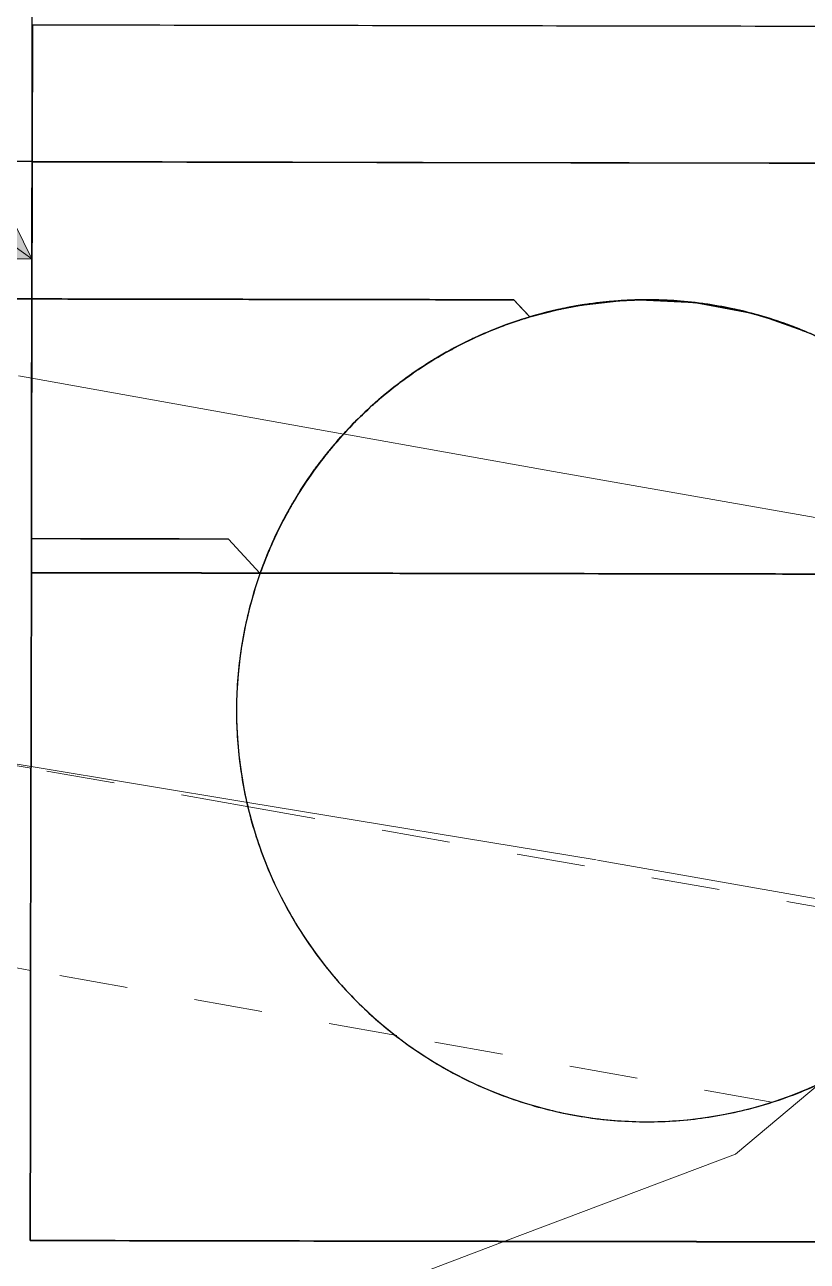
# Model space of a CAD drawing. Header units: metres. Extents: x -1147 to -802, y 5 to 567.
# Drawn here: x -1000.964 to -999.821, y 507.66 to 509.466 of the extents above; entities that cross this region are included whole.
import ezdxf

# ---------------------------------------------------------------- set-up
doc = ezdxf.new("R2010")
doc.units = ezdxf.units.M
doc.linetypes.add('IMPORT-BDYS-Boundary _3_', pattern=[0.01, 0.009, -0.001])
doc.linetypes.add('IMPORT-FURN-Fence _3_', pattern=[0.005, 0.004167, -0.0008333])
for name, color, linetype, lineweight in [('A-DETL', 7, 'Continuous', 13), ('A-DETL-GENF', 7, 'Continuous', 9), ('A-GENM', 7, 'Continuous', 35)]:
    doc.layers.add(name, color=color, linetype=linetype, lineweight=lineweight)

# ---------------------------------------------------------------- blocks, each defined once
blk = doc.blocks.new('T2DPAA-T2D-PWA-SU-M2D-000002_dwg-40815123-DRG-2873010 - GENERAL ARRANGEMENT PLAN')
at = {"color": 254, "lineweight": 18, "true_color": 0xe1e1e1}
for p, q in [((-194.3142, 1040.5827), (-194.3126, 1040.5631)), ((-194.8625, 1040.4392), (-194.8605, 1040.4185)), ((-195.3528, 1039.5716), (-195.6264, 1039.9546))]:
    blk.add_line(p, q, dxfattribs=at)
at = {"color": 254, "lineweight": 18, "true_color": 0xeaeaea}
for p, q in [((-194.3126, 1040.5631), (-194.2741, 1040.1015)), ((-194.8605, 1040.4185), (-194.8298, 1040.099)), ((-194.8298, 1040.099), (-194.7804, 1039.5854)), ((-194.274, 1040.1003), (-194.2483, 1039.7917)), ((-194.2483, 1039.7917), (-194.1882, 1039.0933)), ((-194.7803, 1039.5836), (-194.7296, 1038.9975)), ((-195.1434, 1039.2785), (-195.3528, 1039.5716)), ((-195.0112, 1039.1859), (-195.1434, 1039.2785))]:
    blk.add_line(p, q, dxfattribs=at)
at = {"color": 254, "linetype": 'IMPORT-FURN-Fence _3_', "lineweight": 18, "true_color": 0xe1e1e1}
blk.add_line((-195.1484, 1040.3426), (-195.1502, 1040.3634), dxfattribs=at)
at = {"color": 254, "linetype": 'IMPORT-FURN-Fence _3_', "lineweight": 18, "true_color": 0xeaeaea}
for p, q in [((-195.1029, 1039.8014), (-195.1484, 1040.3426)), ((-195.0563, 1039.2466), (-195.1029, 1039.8014)), ((-194.9577, 1038.0744), (-195.0563, 1039.2466))]:
    blk.add_line(p, q, dxfattribs=at)
blk = doc.blocks.new('T2DPAA-T2D-PWA-SU-M2D-000001_dwg-40815111-DRG-2873010 - GENERAL ARRANGEMENT PLAN')
at = {"color": 254, "linetype": 'IMPORT-BDYS-Boundary _3_', "lineweight": 18, "true_color": 0xe1e1e1}
blk.add_line((-116.664, 1136.9969), (-116.6658, 1137.0176), dxfattribs=at)
at = {"color": 254, "linetype": 'IMPORT-BDYS-Boundary _3_', "lineweight": 18, "true_color": 0xeaeaea}
for p, q in [((-116.6365, 1136.6748), (-116.664, 1136.9969)), ((-116.5429, 1135.5811), (-116.6365, 1136.6748))]:
    blk.add_line(p, q, dxfattribs=at)
blk = doc.blocks.new('T2DPAA-T2D-PWA-SU-M2D-000100_Survey_rvt-1-DRG-2873010 - GENERAL ARRANGEMENT PLAN')
at = {"color": 254, "lineweight": 18, "true_color": 0xe1e1e1, "rotation": 75.11694444444437}
for name, p in [('T2DPAA-T2D-PWA-SU-M2D-000002_dwg-40815123-DRG-2873010 - GENERAL ARRANGEMENT PLAN', (-45.8213, 429.4778)), ('T2DPAA-T2D-PWA-SU-M2D-000001_dwg-40815111-DRG-2873010 - GENERAL ARRANGEMENT PLAN', (27.4325, 329.0961))]:
    blk.add_blockref(name, p, dxfattribs=at)
blk = doc.blocks.new('T2DPAA-T2D-C3S-RW-M2D-100010_dwg-40802999-DRG-2873010 - GENERAL ARRANGEMENT PLAN')
at = {"color": 254, "lineweight": 25, "true_color": 0xd5d5d5}
blk.add_line((25.3999, -635.7578), (25.3817, -635.689), dxfattribs=at)
at = {"color": 254, "lineweight": 25, "true_color": 0xe1e1e1}
for p, q in [((25.5454, -636.3094), (25.3999, -635.7578)), ((25.9616, -637.8867), (25.5459, -636.3113))]:
    blk.add_line(p, q, dxfattribs=at)
blk = doc.blocks.new('T2DPAA-T2D-PWC-RW-M2D-100010_RoadDesign_rvt-1-DRG-2873010 - GENERAL ARRANGEMENT PLAN')
at = {"color": 254, "lineweight": 18, "true_color": 0xe3e3e3, "rotation": 75.11694444444437}
blk.add_blockref('T2DPAA-T2D-C3S-RW-M2D-100010_dwg-40802999-DRG-2873010 - GENERAL ARRANGEMENT PLAN', (-1722.337, 648.0105), dxfattribs=at)
blk = doc.blocks.new('CappingBeam_RS39A_CB04 - CappingBeam_RS39A_CB04-57951987-DRG-2873010 - GENERAL ARRANGEMENT PLAN')
at = {"layer": 'A-GENM', "color": 9, "lineweight": 25, "true_color": 0xbebebe}
for p, q in [((109.2965, -4.7613), (109.4872, -4.711)), ((109.1058, -4.8116), (109.2938, -4.762)), ((109.2938, -4.762), (109.2965, -4.7613)), ((108.9151, -4.8619), (109.1058, -4.8116)), ((108.7244, -4.9123), (108.9151, -4.8619)), ((108.5337, -4.9626), (108.7137, -4.9151)), ((108.7137, -4.9151), (108.7244, -4.9123)), ((108.343, -5.0129), (108.5337, -4.9626)), ((108.1523, -5.0632), (108.343, -5.0129)), ((107.9616, -5.1135), (108.1523, -5.0632)), ((107.7709, -5.1638), (107.9616, -5.1135))]:
    blk.add_line(p, q, dxfattribs=at)
at = {"layer": 'A-GENM', "color": 253, "lineweight": 25, "true_color": 0xa3a3a3}
for p, q in [((109.2938, -4.762), (109.1058, -4.8116)), ((109.1058, -4.8116), (108.9151, -4.8619)), ((108.9151, -4.8619), (108.7244, -4.9123)), ((108.7244, -4.9123), (108.7137, -4.9151))]:
    blk.add_line(p, q, dxfattribs=at)
at = {"layer": 'A-GENM', "color": 253, "lineweight": 25, "true_color": 0xa3a3a3, "flags": 128}
for points in [[(109.4872, -4.711), (109.2965, -4.7613), (109.2938, -4.762)], [(108.7137, -4.9151), (108.5337, -4.9626), (108.343, -5.0129), (108.1523, -5.0632), (107.9616, -5.1135), (107.7709, -5.1638)]]:
    blk.add_lwpolyline(points, dxfattribs=at)
at = {"layer": 'A-GENM', "color": 9, "lineweight": 25, "true_color": 0xbebebe}
for points in [[(109.4872, -4.711), (109.5435, -4.9245), (109.6562, -5.3515), (109.7689, -5.7786), (109.8253, -5.9921)], [(108.1091, -6.4454), (108.0528, -6.2318), (107.94, -5.8047), (107.8273, -5.3774), (107.7709, -5.1638)]]:
    blk.add_open_spline(points, degree=3, dxfattribs=at)
at = {"layer": 'A-GENM', "color": 253, "lineweight": 25, "true_color": 0xa3a3a3}
for points, knots in [([(109.4872, -4.711), (109.5435, -4.9245), (109.6562, -5.3515), (109.8816, -6.2056), (110.1633, -7.2733), (110.5014, -8.5546), (110.8394, -9.8358), (111.1775, -11.1169), (111.4334, -12.0866), (111.5765, -12.6293), (111.6071, -12.7449)], [0, 0, 0, 0, 0.0208333, 0.0416667, 0.0833333, 0.125, 0.1666667, 0.2083333, 0.25, 0.2612826, 0.2612826, 0.2612826, 0.2612826]), ([(107.7709, -5.1638), (107.8273, -5.3774), (107.94, -5.8047), (108.1655, -6.659), (108.4472, -7.7269), (108.7853, -9.0083), (109.1235, -10.2897), (109.4616, -11.5712), (109.7176, -12.5416), (109.861, -13.0848), (109.8916, -13.2008)], [0, 0, 0, 0, 0.0208333, 0.0416667, 0.0833333, 0.125, 0.1666667, 0.2083333, 0.25, 0.2613203, 0.2613203, 0.2613203, 0.2613203])]:
    blk.add_open_spline(points, degree=3, knots=knots, dxfattribs=at)
blk = doc.blocks.new('Foundations-Piles - Px-1200-66435318-DRG-2873010 - GENERAL ARRANGEMENT PLAN')
at = {"layer": 'A-GENM', "color": 9, "lineweight": 25, "true_color": 0xbebebe}
for start, end in [(85.2757, 106.3523), (90, 98.1818), (85.2757, 90), (82.2271, 85.2606), (81.8182, 85.2606), (98.1818, 106.3523), (81.8182, 82.2271), (73.6364, 81.8182), (74.0835, 81.6247), (106.3636, 180), (106.3636, 114.5455), (73.6364, 74.0488), (65.4545, 73.6364), (65.9333, 73.4122), (114.5455, 122.7273), (65.4545, 65.9333), (57.2727, 65.4545), (57.7772, 65.2006), (57.2727, 57.7772), (122.7273, 130.9091), (49.0909, 57.2727), (49.6158, 56.9899), (130.9091, 139.0909), (49.0909, 49.6158), (48.7801, 49.0909), (40.9091, 49.0909), (41.4497, 48.6819), (40.9091, 41.4497), (139.0909, 147.2727), (40.5712, 40.9091), (32.7273, 40.9091), (33.2791, 40.5712), (32.7273, 33.2791), (147.2727, 155.4545), (32.3636, 32.7273), (24.5455, 32.7273), (27.3446, 32.3636), (25.0023, 27.3446), (155.4545, 163.6364), (16.3636, 24.5455), (18.8653, 24.1419), (16.7825, 18.8653), (163.6364, 171.8182), (8.1818, 16.3636), (8.4112, 16.1553), (171.8182, 180), (0, 8.1818), (0.1834, 8.0849), (180, 261.0336), (180, 188.1818), (351.8182, 0), (357.586, 0), (352.1969, 357.586), (188.1818, 196.3636), (343.6364, 351.8182), (349.0343, 351.8182), (344.2095, 349.0343), (196.3636, 204.5455), (335.4545, 343.6364), (340.8144, 343.6364), (343.6996, 344.2095), (336.2213, 340.7621), (204.5455, 212.7273), (327.2727, 335.4545), (332.702, 335.3634), (335.4871, 336.2213), (328.232, 332.702), (212.7273, 220.9091), (319.0909, 327.2727), (327.3161, 328.232), (324.6378, 327.1539), (320.2414, 324.6378), (220.9091, 229.0909), (310.9091, 319.0909), (316.5993, 318.9453), (319.1452, 320.2414), (312.2493, 316.5993), (310.9743, 312.2493), (229.0909, 237.2727), (304.287, 310.9091), (304.287, 308.5762), (308.5762, 310.7377), (237.2727, 245.4545), (294.5455, 302.7273), (302.7273, 304.287), (302.8036, 304.2553), (296.2588, 300.437), (300.563, 302.5309), (294.633, 296.2588), (245.4545, 253.6364), (286.3636, 294.5455), (288.2593, 292.5566), (292.5566, 294.325), (253.6364, 261.8182), (278.1818, 286.3636), (284.5551, 286.12), (286.4625, 288.2593), (261.0336, 261.8182), (262.0002, 264.2124), (262.0002, 270), (270, 278.1818), (276.7535, 278.1818), (278.1818, 280.1511), (280.1511, 284.5551), (264.2124, 268.889), (268.889, 270), (270, 272.219), (272.219, 276.7535)]:
    blk.add_arc((0, 0), 0.6, start, end, dxfattribs=at)
at = {"layer": 'A-GENM', "color": 254, "lineweight": 25, "true_color": 0xd1d1d1}
for start, end in [(24.2746, 25.0023), (16.3636, 16.7367), (8.1818, 8.4112), (286.12, 286.3636)]:
    blk.add_arc((0, 0), 0.6, start, end, dxfattribs=at)
blk = doc.blocks.new('StitchPour_RS39A_05 - StitchPour_RS39A_05-60503718-DRG-2873010 - GENERAL ARRANGEMENT PLAN')
at = {"layer": 'A-GENM', "color": 253, "lineweight": 25, "true_color": 0xa3a3a3}
for p, q in [((109.2213, -4.7811), (109.2938, -4.762)), ((109.1488, -4.8003), (109.2213, -4.7811)), ((109.0763, -4.8194), (109.1488, -4.8003)), ((109.0038, -4.8386), (109.0763, -4.8194)), ((108.9312, -4.8577), (109.0038, -4.8386)), ((108.8587, -4.8768), (108.9312, -4.8577)), ((108.7862, -4.896), (108.8587, -4.8768)), ((108.7137, -4.9151), (108.7862, -4.896))]:
    blk.add_line(p, q, dxfattribs=at)
at = {"layer": 'A-GENM', "color": 253, "lineweight": 25, "true_color": 0xa3a3a3, "flags": 128}
blk.add_lwpolyline([(109.2938, -4.762), (109.2213, -4.7811), (109.1488, -4.8003), (109.0763, -4.8194), (109.0038, -4.8386), (108.9312, -4.8577), (108.8587, -4.8768), (108.7862, -4.896), (108.7137, -4.9151)], dxfattribs=at)
at = {"layer": 'A-GENM', "color": 253, "lineweight": 25, "true_color": 0xa3a3a3}
blk.add_open_spline([(109.2938, -4.762), (109.2962, -4.7709), (109.2985, -4.7797), (109.3008, -4.7886)], degree=3, dxfattribs=at)
for points, knots in [([(109.2938, -4.762), (109.3502, -4.9756), (109.4629, -5.4027), (109.6883, -6.2568), (109.97, -7.3246), (110.3081, -8.6059), (110.6461, -9.8872), (110.9842, -11.1684), (111.2401, -12.1381), (111.3833, -12.6808), (111.4138, -12.7963)], [0, 0, 0, 0, 0.0208333, 0.0416667, 0.0833333, 0.125, 0.1666667, 0.2083333, 0.25, 0.2612735, 0.2612735, 0.2612735, 0.2612735]), ([(110.8339, -12.9504), (110.8034, -12.8347), (110.6038, -12.0783), (110.3197, -11.0016), (109.9816, -9.7203), (109.728, -8.7592), (109.4744, -7.7982), (109.2209, -6.8372), (108.9673, -5.8762), (108.7982, -5.2355), (108.7137, -4.9151)], [0.7387138, 0.7387138, 0.7387138, 0.7387138, 0.75, 0.8125, 0.84375, 0.875, 0.90625, 0.9375, 0.96875, 1, 1, 1, 1])]:
    blk.add_open_spline(points, degree=3, knots=knots, dxfattribs=at)
at = {"layer": 'A-GENM', "color": 9, "lineweight": 25, "true_color": 0xbebebe}
blk.add_open_spline([(109.3008, -4.7886), (109.3548, -4.9933), (109.4652, -5.4115), (109.5756, -5.8298), (109.6319, -6.0433)], degree=3, knots=[0.00086432, 0.00086432, 0.00086432, 0.00086432, 0.02083333, 0.04166667, 0.04166667, 0.04166667, 0.04166667], dxfattribs=at)
blk.add_open_spline([(108.7137, -4.9151), (108.77, -5.1287), (108.8827, -5.5558), (108.9955, -5.983), (109.0518, -6.1965)], degree=3, dxfattribs=at)
blk = doc.blocks.new('T2DPAA-T2D-C3S-RS-M3D-100334_rvt-1-DRG-2873010 - GENERAL ARRANGEMENT PLAN')
at = {"layer": 'A-GENM', "color": 253, "lineweight": 25, "true_color": 0xa3a3a3}
blk.add_line((-1101.3834, 509.4657), (-1101.3831, 509.6255), dxfattribs=at)
at = {"layer": 'A-GENM', "color": 9, "lineweight": 25, "true_color": 0xbebebe}
for p, q in [((-1101.3838, 509.2657), (-1101.3834, 509.4657)), ((-1101.3834, 509.4657), (-1101.3835, 509.3962)), ((-1101.3841, 509.0654), (-1101.3838, 509.2657)), ((-1101.3838, 509.2657), (-1101.3838, 509.228)), ((-1101.3838, 509.228), (-1101.3841, 509.0654)), ((-1101.3842, 508.9954), (-1101.3841, 509.0654)), ((-1101.3841, 509.0654), (-1101.3842, 508.9954)), ((-1101.3841, 509.0654), (-1100.68, 509.0641)), ((-1100.68, 509.0641), (-1100.6684, 509.0516)), ((-1100.6684, 509.0516), (-1100.68, 509.0641)), ((-1100.6684, 509.0516), (-1100.68, 509.0641)), ((-1100.68, 509.0641), (-1100.6684, 509.0516)), ((-1100.68, 509.0641), (-1100.6567, 509.0391)), ((-1100.68, 509.0641), (-1100.6684, 509.0516)), ((-1100.6684, 509.0516), (-1100.6567, 509.0391)), ((-1100.6567, 509.0391), (-1100.6684, 509.0516)), ((-1100.6567, 509.0391), (-1100.6684, 509.0516)), ((-1100.6684, 509.0516), (-1100.6567, 509.0391)), ((-1100.6684, 509.0516), (-1100.6567, 509.0391)), ((-1100.6567, 509.0391), (-1100.6145, 509.05)), ((-1100.6145, 509.05), (-1100.5817, 509.0563)), ((-1100.5817, 509.0563), (-1100.5773, 509.057)), ((-1100.5773, 509.057), (-1100.5268, 509.0627)), ((-1100.5268, 509.0627), (-1100.5041, 509.0638)), ((-1100.4962, 509.064), (-1100.4149, 509.06)), ((-1100.4149, 509.06), (-1100.3349, 509.045)), ((-1100.3313, 509.0441), (-1100.3068, 509.037)), ((-1100.3068, 509.037), (-1100.2576, 509.0193)), ((-1100.2576, 509.0193), (-1100.2538, 509.0177)), ((-1101.3844, 508.9254), (-1101.3842, 508.9954)), ((-1101.3842, 508.9954), (-1101.3844, 508.9254)), ((-1101.3845, 508.8554), (-1101.3844, 508.9254)), ((-1101.3844, 508.9254), (-1101.3845, 508.8554)), ((-1101.3846, 508.7854), (-1101.3845, 508.8554)), ((-1101.3845, 508.8554), (-1101.3846, 508.7854)), ((-1101.3847, 508.7154), (-1101.3846, 508.7854)), ((-1101.3846, 508.7854), (-1101.3847, 508.7154)), ((-1101.3128, 508.7152), (-1101.3847, 508.7154)), ((-1101.3847, 508.7154), (-1101.3128, 508.7152)), ((-1101.2408, 508.7151), (-1101.3128, 508.7152)), ((-1101.3128, 508.7152), (-1101.2408, 508.7151)), ((-1101.1689, 508.715), (-1101.2408, 508.7151)), ((-1101.2408, 508.7151), (-1101.1689, 508.715)), ((-1101.097, 508.7149), (-1101.1689, 508.715)), ((-1101.1689, 508.715), (-1101.097, 508.7149)), ((-1101.0738, 508.6898), (-1101.097, 508.7149)), ((-1101.097, 508.7149), (-1101.0738, 508.6898)), ((-1101.0511, 508.6651), (-1101.0738, 508.6898)), ((-1101.0738, 508.6898), (-1101.0511, 508.6651))]:
    blk.add_line(p, q, dxfattribs=at)
at = {"layer": 'A-GENM', "color": 9, "lineweight": 25, "true_color": 0xbebebe, "flags": 128}
blk.add_lwpolyline([(-1101.3835, 509.3941), (-1101.3835, 509.3905), (-1101.3838, 509.2657)], dxfattribs=at)
at = {"layer": 'A-GENM', "color": 9, "lineweight": 25, "true_color": 0xbebebe}
for points in [[(-1101.3841, 509.0654), (-1101.4256, 509.0655), (-1101.4671, 509.0655), (-1101.5086, 509.0656)], [(-1101.3841, 509.0654), (-1101.3606, 509.0653), (-1101.3372, 509.0653), (-1101.3137, 509.0653)], [(-1101.3841, 509.0654), (-1101.3606, 509.0653), (-1101.3372, 509.0653), (-1101.3137, 509.0653)], [(-1101.3841, 509.0654), (-1101.3606, 509.0653), (-1101.3372, 509.0653), (-1101.3137, 509.0653)], [(-1101.3137, 509.0653), (-1101.2902, 509.0652), (-1101.2668, 509.0652), (-1101.2433, 509.0651)], [(-1101.3137, 509.0653), (-1101.2902, 509.0652), (-1101.2668, 509.0652), (-1101.2433, 509.0651)], [(-1101.3137, 509.0653), (-1101.2902, 509.0652), (-1101.2668, 509.0652), (-1101.2433, 509.0651)], [(-1101.2433, 509.0651), (-1101.2198, 509.0651), (-1101.1964, 509.065), (-1101.1729, 509.065)], [(-1101.2433, 509.0651), (-1101.2198, 509.0651), (-1101.1964, 509.065), (-1101.1729, 509.065)], [(-1101.2433, 509.0651), (-1101.2198, 509.0651), (-1101.1964, 509.065), (-1101.1729, 509.065)], [(-1101.1729, 509.065), (-1101.1494, 509.065), (-1101.1259, 509.0649), (-1101.1025, 509.0649)], [(-1101.1729, 509.065), (-1101.1494, 509.065), (-1101.1259, 509.0649), (-1101.1025, 509.0649)], [(-1101.1729, 509.065), (-1101.1494, 509.065), (-1101.1259, 509.0649), (-1101.1025, 509.0649)], [(-1101.1025, 509.0649), (-1101.079, 509.0648), (-1101.0555, 509.0648), (-1101.0321, 509.0648)], [(-1101.1025, 509.0649), (-1101.079, 509.0648), (-1101.0555, 509.0648), (-1101.0321, 509.0648)], [(-1101.1025, 509.0649), (-1101.079, 509.0648), (-1101.0555, 509.0648), (-1101.0321, 509.0648)], [(-1101.0321, 509.0648), (-1101.0086, 509.0647), (-1100.9851, 509.0647), (-1100.9617, 509.0646)], [(-1101.0321, 509.0648), (-1101.0086, 509.0647), (-1100.9851, 509.0647), (-1100.9617, 509.0646)], [(-1101.0321, 509.0648), (-1101.0086, 509.0647), (-1100.9851, 509.0647), (-1100.9617, 509.0646)], [(-1100.9617, 509.0646), (-1100.9382, 509.0646), (-1100.9147, 509.0645), (-1100.8912, 509.0645)], [(-1100.9617, 509.0646), (-1100.9382, 509.0646), (-1100.9147, 509.0645), (-1100.8912, 509.0645)], [(-1100.9617, 509.0646), (-1100.9382, 509.0646), (-1100.9147, 509.0645), (-1100.8912, 509.0645)], [(-1100.8912, 509.0645), (-1100.8678, 509.0645), (-1100.8443, 509.0644), (-1100.8208, 509.0644)], [(-1100.8912, 509.0645), (-1100.8678, 509.0645), (-1100.8443, 509.0644), (-1100.8208, 509.0644)], [(-1100.8912, 509.0645), (-1100.8678, 509.0645), (-1100.8443, 509.0644), (-1100.8208, 509.0644)], [(-1100.8208, 509.0644), (-1100.7974, 509.0643), (-1100.7739, 509.0643), (-1100.7504, 509.0642)], [(-1100.8208, 509.0644), (-1100.7974, 509.0643), (-1100.7739, 509.0643), (-1100.7504, 509.0642)], [(-1100.8208, 509.0644), (-1100.7974, 509.0643), (-1100.7739, 509.0643), (-1100.7504, 509.0642)], [(-1100.7504, 509.0642), (-1100.727, 509.0642), (-1100.7035, 509.0642), (-1100.68, 509.0641)], [(-1100.7504, 509.0642), (-1100.727, 509.0642), (-1100.7035, 509.0642), (-1100.68, 509.0641)], [(-1100.7504, 509.0642), (-1100.727, 509.0642), (-1100.7035, 509.0642), (-1100.68, 509.0641)], [(-1100.6567, 509.0391), (-1100.6427, 509.0433), (-1100.6286, 509.0469), (-1100.6143, 509.0501)], [(-1100.6567, 509.0391), (-1100.6436, 509.043), (-1100.6303, 509.0465), (-1100.6169, 509.0495)], [(-1100.6169, 509.0495), (-1100.6081, 509.0515), (-1100.5994, 509.0532), (-1100.5906, 509.0548)], [(-1100.6143, 509.0501), (-1100.6068, 509.0517), (-1100.5993, 509.0532), (-1100.5918, 509.0546)], [(-1100.5918, 509.0546), (-1100.5885, 509.0552), (-1100.5852, 509.0557), (-1100.582, 509.0563)], [(-1100.5906, 509.0548), (-1100.5881, 509.0552), (-1100.5856, 509.0557), (-1100.5831, 509.0561)], [(-1100.5831, 509.0561), (-1100.5812, 509.0564), (-1100.5792, 509.0567), (-1100.5773, 509.057)], [(-1100.5816, 509.0563), (-1100.58, 509.0566), (-1100.5784, 509.0568), (-1100.5768, 509.0571)], [(-1100.5768, 509.0571), (-1100.5767, 509.0571), (-1100.5765, 509.0571), (-1100.5764, 509.0572)], [(-1100.5764, 509.0572), (-1100.5628, 509.0592), (-1100.5491, 509.0609), (-1100.5354, 509.062)], [(-1100.5753, 509.0573), (-1100.5739, 509.0575), (-1100.5725, 509.0577), (-1100.5711, 509.0579)], [(-1100.5711, 509.0579), (-1100.5566, 509.06), (-1100.5421, 509.0616), (-1100.5275, 509.0626)], [(-1100.5354, 509.062), (-1100.5254, 509.0629), (-1100.5153, 509.0635), (-1100.5053, 509.0638)], [(-1100.5275, 509.0626), (-1100.5206, 509.0631), (-1100.5136, 509.0635), (-1100.5067, 509.0637)], [(-1100.5067, 509.0637), (-1100.5058, 509.0638), (-1100.5049, 509.0638), (-1100.5039, 509.0638)], [(-1100.5046, 509.0638), (-1100.5038, 509.0638), (-1100.503, 509.0639), (-1100.5022, 509.0639)], [(-1100.5012, 509.0639), (-1100.5002, 509.0639), (-1100.4992, 509.064), (-1100.4982, 509.064)], [(-1100.4979, 509.064), (-1100.4972, 509.064), (-1100.4964, 509.064), (-1100.4956, 509.064)], [(-1100.4959, 509.064), (-1100.4947, 509.0641), (-1100.4935, 509.0641), (-1100.4923, 509.0641)], [(-1100.4943, 509.0641), (-1100.4805, 509.0643), (-1100.4668, 509.064), (-1100.453, 509.0633)], [(-1100.4923, 509.0641), (-1100.4894, 509.0641), (-1100.4865, 509.0641), (-1100.4837, 509.0641)], [(-1100.4837, 509.0641), (-1100.469, 509.0641), (-1100.4544, 509.0635), (-1100.4398, 509.0624)], [(-1100.453, 509.0633), (-1100.4412, 509.0626), (-1100.4293, 509.0616), (-1100.4175, 509.0603)], [(-1100.4398, 509.0624), (-1100.4336, 509.0619), (-1100.4273, 509.0614), (-1100.4211, 509.0607)], [(-1100.421, 509.0607), (-1100.4174, 509.0603), (-1100.4137, 509.0599), (-1100.41, 509.0594)], [(-1100.4173, 509.0603), (-1100.4163, 509.0602), (-1100.4152, 509.06), (-1100.4142, 509.0599)], [(-1100.412, 509.0596), (-1100.3983, 509.058), (-1100.3847, 509.0558), (-1100.3713, 509.0532)], [(-1100.4096, 509.0593), (-1100.4051, 509.0588), (-1100.4007, 509.0582), (-1100.3962, 509.0575)], [(-1100.3962, 509.0575), (-1100.3818, 509.0553), (-1100.3674, 509.0526), (-1100.3531, 509.0494)], [(-1100.3713, 509.0532), (-1100.36, 509.051), (-1100.3489, 509.0486), (-1100.3378, 509.0458)], [(-1100.3531, 509.0494), (-1100.3495, 509.0486), (-1100.3459, 509.0477), (-1100.3423, 509.0469)], [(-1100.6745, 509.0335), (-1100.6823, 509.0309), (-1100.6901, 509.0281), (-1100.6978, 509.0252)], [(-1100.6978, 509.0252), (-1100.6901, 509.0281), (-1100.6823, 509.0309), (-1100.6745, 509.0335)], [(-1100.6714, 509.0345), (-1100.6725, 509.0342), (-1100.6735, 509.0338), (-1100.6745, 509.0335)], [(-1100.6745, 509.0335), (-1100.6735, 509.0338), (-1100.6725, 509.0342), (-1100.6714, 509.0345)], [(-1100.6671, 509.0359), (-1100.6682, 509.0355), (-1100.6694, 509.0352), (-1100.6706, 509.0348)], [(-1100.6706, 509.0348), (-1100.6694, 509.0352), (-1100.6682, 509.0355), (-1100.6671, 509.0359)], [(-1100.6567, 509.0391), (-1100.6596, 509.0382), (-1100.6625, 509.0373), (-1100.6654, 509.0364)], [(-1100.6654, 509.0364), (-1100.6625, 509.0373), (-1100.6596, 509.0382), (-1100.6567, 509.0391)], [(-1100.3401, 509.0463), (-1100.3389, 509.046), (-1100.3377, 509.0457), (-1100.3366, 509.0454)], [(-1100.3378, 509.0458), (-1100.3364, 509.0454), (-1100.335, 509.045), (-1100.3336, 509.0447)], [(-1100.3366, 509.0454), (-1100.334, 509.0448), (-1100.3314, 509.0441), (-1100.3288, 509.0434)], [(-1100.3336, 509.0447), (-1100.3328, 509.0445), (-1100.3319, 509.0442), (-1100.3311, 509.044)], [(-1100.3311, 509.044), (-1100.3173, 509.0404), (-1100.3037, 509.0362), (-1100.2903, 509.0316)], [(-1100.3288, 509.0434), (-1100.3278, 509.0431), (-1100.3268, 509.0428), (-1100.3258, 509.0426)], [(-1100.3258, 509.0426), (-1100.3207, 509.0412), (-1100.3157, 509.0397), (-1100.3107, 509.0382)], [(-1100.3107, 509.0382), (-1100.2967, 509.034), (-1100.2829, 509.0292), (-1100.2692, 509.0239)], [(-1100.2903, 509.0316), (-1100.2808, 509.0283), (-1100.2715, 509.0249), (-1100.2622, 509.0212)], [(-1100.6978, 509.0252), (-1100.7113, 509.0201), (-1100.7247, 509.0144), (-1100.7378, 509.0083)], [(-1100.7378, 509.0084), (-1100.7247, 509.0144), (-1100.7113, 509.0201), (-1100.6978, 509.0252)], [(-1100.2692, 509.0239), (-1100.2666, 509.0229), (-1100.2639, 509.0218), (-1100.2612, 509.0208)], [(-1100.2622, 509.0212), (-1100.2599, 509.0202), (-1100.2576, 509.0193), (-1100.2553, 509.0184)], [(-1100.2612, 509.0208), (-1100.2592, 509.0199), (-1100.2572, 509.0191), (-1100.2551, 509.0183)], [(-1100.2553, 509.0184), (-1100.2543, 509.0179), (-1100.2532, 509.0175), (-1100.2521, 509.017)], [(-1100.7535, 509.0008), (-1100.7612, 508.9969), (-1100.7689, 508.9929), (-1100.7765, 508.9887)], [(-1100.7765, 508.9887), (-1100.7689, 508.9929), (-1100.7612, 508.9969), (-1100.7535, 509.0008)], [(-1100.7453, 509.0048), (-1100.748, 509.0035), (-1100.7508, 509.0021), (-1100.7535, 509.0008)], [(-1100.7535, 509.0008), (-1100.7508, 509.0022), (-1100.748, 509.0035), (-1100.7453, 509.0048)], [(-1100.7378, 509.0083), (-1100.7403, 509.0072), (-1100.7428, 509.006), (-1100.7453, 509.0048)], [(-1100.7453, 509.0048), (-1100.7428, 509.006), (-1100.7403, 509.0072), (-1100.7378, 509.0083)], [(-1100.7765, 508.9887), (-1100.7891, 508.9817), (-1100.8015, 508.9742), (-1100.8136, 508.9663)], [(-1100.8136, 508.9663), (-1100.8015, 508.9742), (-1100.7891, 508.9817), (-1100.7765, 508.9887)], [(-1100.821, 508.9613), (-1100.823, 508.96), (-1100.825, 508.9586), (-1100.827, 508.9572)], [(-1100.827, 508.9572), (-1100.825, 508.9586), (-1100.823, 508.96), (-1100.821, 508.9613)], [(-1100.8136, 508.9663), (-1100.8154, 508.9651), (-1100.8172, 508.9639), (-1100.8191, 508.9626)], [(-1100.8191, 508.9626), (-1100.8173, 508.9639), (-1100.8154, 508.9651), (-1100.8136, 508.9663)], [(-1100.849, 508.9412), (-1100.8605, 508.9325), (-1100.8717, 508.9233), (-1100.8825, 508.9137)], [(-1100.8825, 508.9137), (-1100.8717, 508.9233), (-1100.8605, 508.9325), (-1100.849, 508.9412)], [(-1100.827, 508.9572), (-1100.8345, 508.9521), (-1100.8418, 508.9467), (-1100.849, 508.9412)], [(-1100.849, 508.9412), (-1100.8418, 508.9467), (-1100.8345, 508.9521), (-1100.827, 508.9572)], [(-1100.8935, 508.9037), (-1100.9005, 508.8972), (-1100.9073, 508.8906), (-1100.914, 508.8838)], [(-1100.914, 508.8838), (-1100.9073, 508.8906), (-1100.9005, 508.8972), (-1100.8935, 508.9037)], [(-1100.8904, 508.9066), (-1100.8914, 508.9056), (-1100.8925, 508.9047), (-1100.8935, 508.9037)], [(-1100.8935, 508.9037), (-1100.8925, 508.9047), (-1100.8915, 508.9056), (-1100.8904, 508.9066)], [(-1100.8825, 508.9137), (-1100.8842, 508.9122), (-1100.8858, 508.9107), (-1100.8875, 508.9093)], [(-1100.8875, 508.9093), (-1100.8859, 508.9107), (-1100.8842, 508.9122), (-1100.8825, 508.9137)], [(-1100.914, 508.8838), (-1100.9241, 508.8735), (-1100.9338, 508.8628), (-1100.9432, 508.8518)], [(-1100.9432, 508.8518), (-1100.9338, 508.8628), (-1100.9241, 508.8735), (-1100.914, 508.8838)], [(-1100.9432, 508.8518), (-1100.9444, 508.8503), (-1100.9457, 508.8488), (-1100.9469, 508.8472)], [(-1100.9469, 508.8472), (-1100.9457, 508.8487), (-1100.9444, 508.8502), (-1100.9432, 508.8517)], [(-1100.9518, 508.8413), (-1100.958, 508.8336), (-1100.9641, 508.8257), (-1100.97, 508.8177)], [(-1100.97, 508.8176), (-1100.9641, 508.8257), (-1100.958, 508.8336), (-1100.9518, 508.8413)], [(-1100.9469, 508.8472), (-1100.9486, 508.8453), (-1100.9502, 508.8433), (-1100.9518, 508.8413)], [(-1100.9518, 508.8413), (-1100.9502, 508.8433), (-1100.9486, 508.8453), (-1100.9469, 508.8472)], [(-1100.971, 508.8163), (-1100.9791, 508.805), (-1100.9869, 508.7935), (-1100.9942, 508.7817)], [(-1100.9942, 508.7817), (-1100.9869, 508.7935), (-1100.9791, 508.805), (-1100.971, 508.8163)], [(-1100.9969, 508.7774), (-1100.9977, 508.7762), (-1100.9984, 508.775), (-1100.9991, 508.7738)], [(-1100.9991, 508.7738), (-1100.9984, 508.775), (-1100.9977, 508.7762), (-1100.9969, 508.7774)], [(-1100.9942, 508.7817), (-1100.9951, 508.7803), (-1100.996, 508.7788), (-1100.9969, 508.7774)], [(-1100.9969, 508.7774), (-1100.996, 508.7788), (-1100.9951, 508.7803), (-1100.9942, 508.7817)], [(-1101.0159, 508.7441), (-1101.011, 508.7533), (-1101.0059, 508.7624), (-1101.0005, 508.7714)], [(-1101.0159, 508.7441), (-1101.0226, 508.7313), (-1101.0289, 508.7183), (-1101.0347, 508.705)], [(-1101.0347, 508.705), (-1101.0289, 508.7183), (-1101.0226, 508.7313), (-1101.0159, 508.7441)], [(-1101.0347, 508.705), (-1101.0353, 508.7037), (-1101.0358, 508.7024), (-1101.0364, 508.7011)], [(-1101.0364, 508.7011), (-1101.0358, 508.7024), (-1101.0353, 508.7037), (-1101.0347, 508.705)], [(-1101.0389, 508.6953), (-1101.043, 508.6853), (-1101.0469, 508.6753), (-1101.0505, 508.6651)], [(-1101.0505, 508.6651), (-1101.0469, 508.6753), (-1101.043, 508.6853), (-1101.0389, 508.6953)], [(-1101.0364, 508.7011), (-1101.0372, 508.6991), (-1101.0381, 508.6972), (-1101.0389, 508.6953)], [(-1101.0389, 508.6953), (-1101.0381, 508.6972), (-1101.0372, 508.6991), (-1101.0364, 508.7011)]]:
    blk.add_open_spline(points, degree=3, dxfattribs=at)
at = {"layer": 'A-GENM', "color": 253, "lineweight": 25, "true_color": 0xa3a3a3}
blk.add_open_spline([(-1101.5086, 509.0656), (-1101.4671, 509.0655), (-1101.4256, 509.0655), (-1101.3841, 509.0654)], degree=3, dxfattribs=at)
at = {"layer": 'A-GENM', "color": 254, "lineweight": 25, "true_color": 0xd1d1d1}
for points in [[(-1101.3137, 509.0653), (-1101.3372, 509.0653), (-1101.3606, 509.0653), (-1101.3841, 509.0654)], [(-1101.3137, 509.0653), (-1101.3372, 509.0653), (-1101.3606, 509.0653), (-1101.3841, 509.0654)], [(-1101.2433, 509.0651), (-1101.2668, 509.0652), (-1101.2902, 509.0652), (-1101.3137, 509.0653)], [(-1101.2433, 509.0651), (-1101.2668, 509.0652), (-1101.2902, 509.0652), (-1101.3137, 509.0653)], [(-1101.1729, 509.065), (-1101.1964, 509.065), (-1101.2198, 509.0651), (-1101.2433, 509.0651)], [(-1101.1729, 509.065), (-1101.1964, 509.065), (-1101.2198, 509.0651), (-1101.2433, 509.0651)], [(-1101.1025, 509.0649), (-1101.1259, 509.0649), (-1101.1494, 509.065), (-1101.1729, 509.065)], [(-1101.1025, 509.0649), (-1101.1259, 509.0649), (-1101.1494, 509.065), (-1101.1729, 509.065)], [(-1101.0321, 509.0648), (-1101.0555, 509.0648), (-1101.079, 509.0648), (-1101.1025, 509.0649)], [(-1101.0321, 509.0648), (-1101.0555, 509.0648), (-1101.079, 509.0648), (-1101.1025, 509.0649)], [(-1100.9617, 509.0646), (-1100.9851, 509.0647), (-1101.0086, 509.0647), (-1101.0321, 509.0648)], [(-1100.9617, 509.0646), (-1100.9851, 509.0647), (-1101.0086, 509.0647), (-1101.0321, 509.0648)], [(-1100.8912, 509.0645), (-1100.9147, 509.0645), (-1100.9382, 509.0646), (-1100.9617, 509.0646)], [(-1100.8912, 509.0645), (-1100.9147, 509.0645), (-1100.9382, 509.0646), (-1100.9617, 509.0646)], [(-1100.8208, 509.0644), (-1100.8443, 509.0644), (-1100.8678, 509.0645), (-1100.8912, 509.0645)], [(-1100.8208, 509.0644), (-1100.8443, 509.0644), (-1100.8678, 509.0645), (-1100.8912, 509.0645)], [(-1100.7504, 509.0642), (-1100.7739, 509.0643), (-1100.7974, 509.0643), (-1100.8208, 509.0644)], [(-1100.7504, 509.0642), (-1100.7739, 509.0643), (-1100.7974, 509.0643), (-1100.8208, 509.0644)], [(-1100.68, 509.0641), (-1100.7035, 509.0642), (-1100.727, 509.0642), (-1100.7504, 509.0642)], [(-1100.68, 509.0641), (-1100.7035, 509.0642), (-1100.727, 509.0642), (-1100.7504, 509.0642)], [(-1100.5906, 509.0548), (-1100.6129, 509.0508), (-1100.635, 509.0456), (-1100.6567, 509.0391)], [(-1100.5831, 509.0561), (-1100.5856, 509.0557), (-1100.5881, 509.0552), (-1100.5906, 509.0548)], [(-1100.5773, 509.057), (-1100.5792, 509.0567), (-1100.5812, 509.0564), (-1100.5831, 509.0561)], [(-1100.5764, 509.0572), (-1100.5765, 509.0571), (-1100.5767, 509.0571), (-1100.5768, 509.0571)], [(-1100.5053, 509.0638), (-1100.5291, 509.063), (-1100.5528, 509.0608), (-1100.5764, 509.0572)], [(-1100.5022, 509.0639), (-1100.503, 509.0639), (-1100.5038, 509.0638), (-1100.5046, 509.0638)], [(-1100.4956, 509.064), (-1100.4964, 509.064), (-1100.4972, 509.064), (-1100.4979, 509.064)], [(-1100.4175, 509.0603), (-1100.443, 509.0632), (-1100.4686, 509.0645), (-1100.4943, 509.0641)], [(-1100.4142, 509.0599), (-1100.4152, 509.06), (-1100.4163, 509.0602), (-1100.4173, 509.0603)], [(-1100.3713, 509.0532), (-1100.3847, 509.0558), (-1100.3983, 509.058), (-1100.412, 509.0596)], [(-1100.3378, 509.0458), (-1100.3489, 509.0486), (-1100.36, 509.051), (-1100.3713, 509.0532)], [(-1100.3336, 509.0447), (-1100.335, 509.045), (-1100.3364, 509.0454), (-1100.3378, 509.0458)], [(-1100.3311, 509.044), (-1100.3319, 509.0442), (-1100.3328, 509.0445), (-1100.3336, 509.0447)], [(-1100.2903, 509.0316), (-1100.3037, 509.0362), (-1100.3173, 509.0404), (-1100.3311, 509.044)], [(-1100.2622, 509.0212), (-1100.2715, 509.0249), (-1100.2808, 509.0283), (-1100.2903, 509.0316)], [(-1100.2553, 509.0183), (-1100.2576, 509.0193), (-1100.2599, 509.0202), (-1100.2622, 509.0212)], [(-1100.2521, 509.017), (-1100.2532, 509.0175), (-1100.2543, 509.0179), (-1100.2553, 509.0183)]]:
    blk.add_open_spline(points, degree=3, dxfattribs=at)
at = {"layer": 'A-GENM', "color": 9, "lineweight": 25, "true_color": 0xbebebe}
blk.add_open_spline([(-1101.0005, 508.7714), (-1101.0022, 508.7686), (-1101.0074, 508.7596), (-1101.0125, 508.7505), (-1101.0159, 508.7441)], degree=3, knots=[0.79070783, 0.79070783, 0.79070783, 0.79070783, 0.80769231, 0.84615385, 0.84615385, 0.84615385, 0.84615385], dxfattribs=at)
at = {"layer": 'A-GENM', "color": 253, "lineweight": 25, "true_color": 0xa3a3a3, "rotation": 75.11694444444437}
for name, p in [('CappingBeam_RS39A_CB04 - CappingBeam_RS39A_CB04-57951987-DRG-2873010 - GENERAL ARRANGEMENT PLAN', (-1134.0578, 404.8616)), ('StitchPour_RS39A_05 - StitchPour_RS39A_05-60503718-DRG-2873010 - GENERAL ARRANGEMENT PLAN', (-1134.0578, 404.8616)), ('Foundations-Piles - Px-1200-66435318-DRG-2873010 - GENERAL ARRANGEMENT PLAN', (-1100.4852, 508.4641))]:
    blk.add_blockref(name, p, dxfattribs=at)

msp = doc.modelspace()

# ---------------------------------------------------------------- hatches: boundary and pattern name
at = {"layer": 'A-DETL-GENF', "true_color": 0xffffff}
msp.add_hatch(color=7, dxfattribs=at).paths.add_polyline_path([(-1001.708, 509.124), (-1000.954, 509.1251), (-1001.3307, 509.8786), (-1001.573, 509.3941)])

# ---------------------------------------------------------------- linework, layer by layer
at = {"layer": 'A-DETL', "color": 6, "lineweight": 15, "true_color": 0xff00ff}
for p, q in [((-1000.9535, 509.124), (-1001.3307, 509.8786)), ((-1000.9535, 509.124), (-1001.3307, 509.3911)), ((-1001.708, 509.124), (-1000.9535, 509.124))]:
    msp.add_line(p, q, dxfattribs=at)

# ---------------------------------------------------------------- block references
at = {"lineweight": 5}
for name in ['T2DPAA-T2D-PWC-RW-M2D-100010_RoadDesign_rvt-1-DRG-2873010 - GENERAL ARRANGEMENT PLAN', 'T2DPAA-T2D-C3S-RS-M3D-100334_rvt-1-DRG-2873010 - GENERAL ARRANGEMENT PLAN']:
    msp.add_blockref(name, (100.4304, 0), dxfattribs=at)
at = {"color": 254, "lineweight": 5, "true_color": 0xe1e1e1}
msp.add_blockref('T2DPAA-T2D-PWA-SU-M2D-000100_Survey_rvt-1-DRG-2873010 - GENERAL ARRANGEMENT PLAN', (100.4304, 0), dxfattribs=at)

doc.saveas('drawing.dxf')
